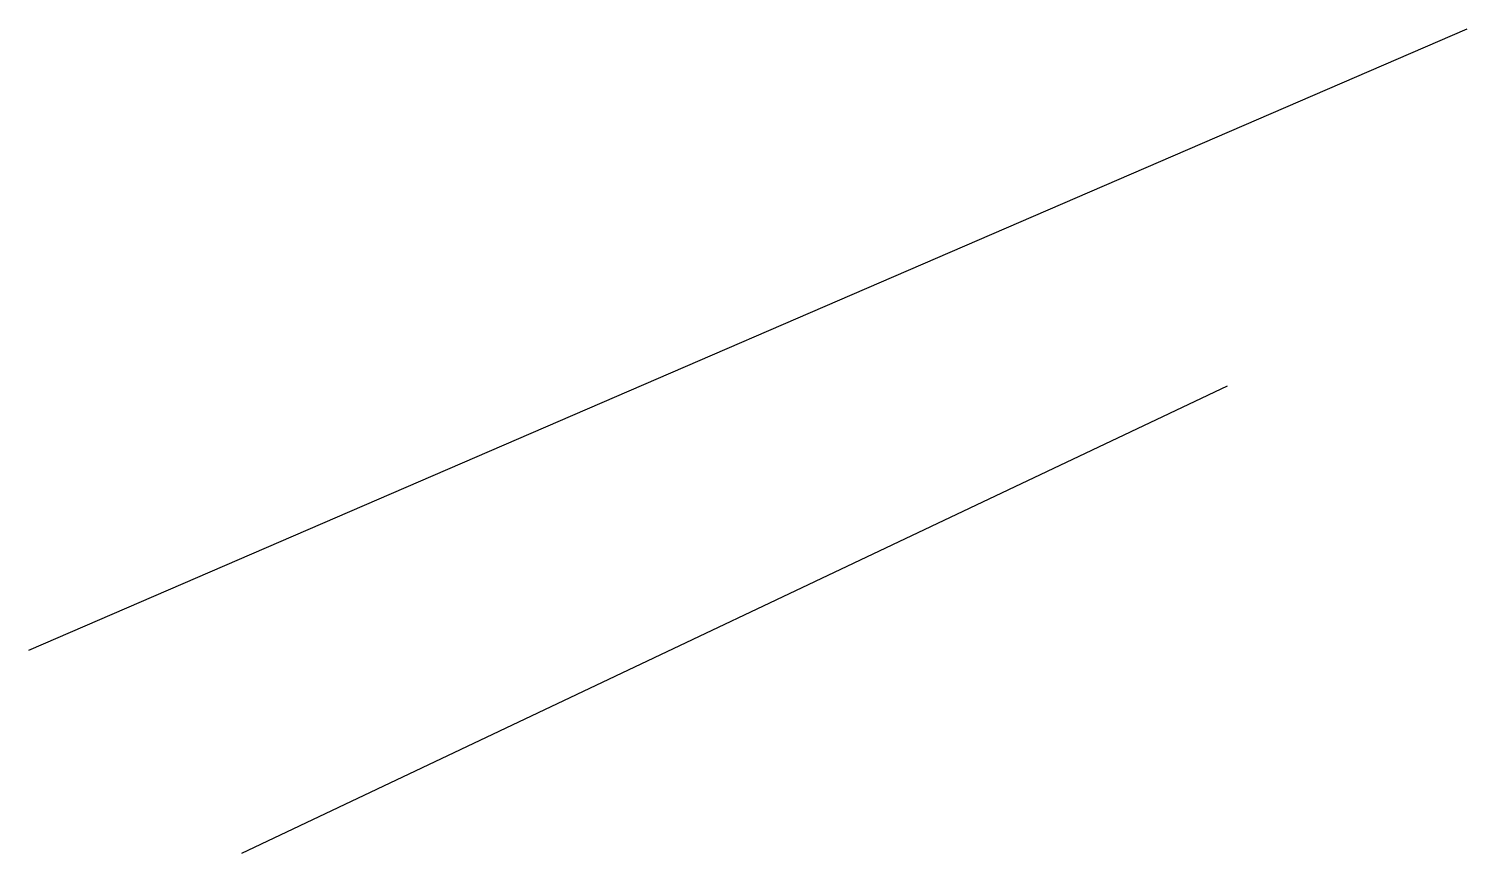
# Model space of a CAD drawing. Header units: millimetres. Extents: x 223.7 to 312.9, y 368.4 to 419.5.
import ezdxf
from ezdxf.lldxf.tags import DXFTag

# ---------------------------------------------------------------- set-up
doc = ezdxf.new("R2010")
doc.units = ezdxf.units.MM
doc.styles.get("Standard").update_dxf_attribs({"font": ''})
doc.styles.add('ГОСТ 2.304', font='CS_Gost2304.shx')
doc.styles.get('Standard').set_extended_font_data('Arial')
doc.linetypes.add('Тип линий1', pattern='A,0,4,["123",ГОСТ 2.304,S=1,R=0,X=0,Y=0],10,0', length=14)
tags = doc.linetypes.add('Тип линий2', pattern='A,0.4,["123",Standard,S=1,R=0,X=0,Y=0],10', length=10.4).pattern_tags.tags
tags[13:14] = [DXFTag(74, 4), DXFTag(75, 0), DXFTag(340, '0'), DXFTag(46, 0.0), DXFTag(50, 0.0), DXFTag(44, 0.0), DXFTag(45, 0.0)]

msp = doc.modelspace()

# ---------------------------------------------------------------- linework, layer by layer
at = {"linetype": 'Тип линий2'}
msp.add_line((223.701, 380.991), (312.865, 419.504), dxfattribs=at)
at = {"linetype": 'Тип линий1'}
msp.add_line((236.913, 368.402), (298.013, 397.37), dxfattribs=at)

doc.saveas('drawing.dxf')
